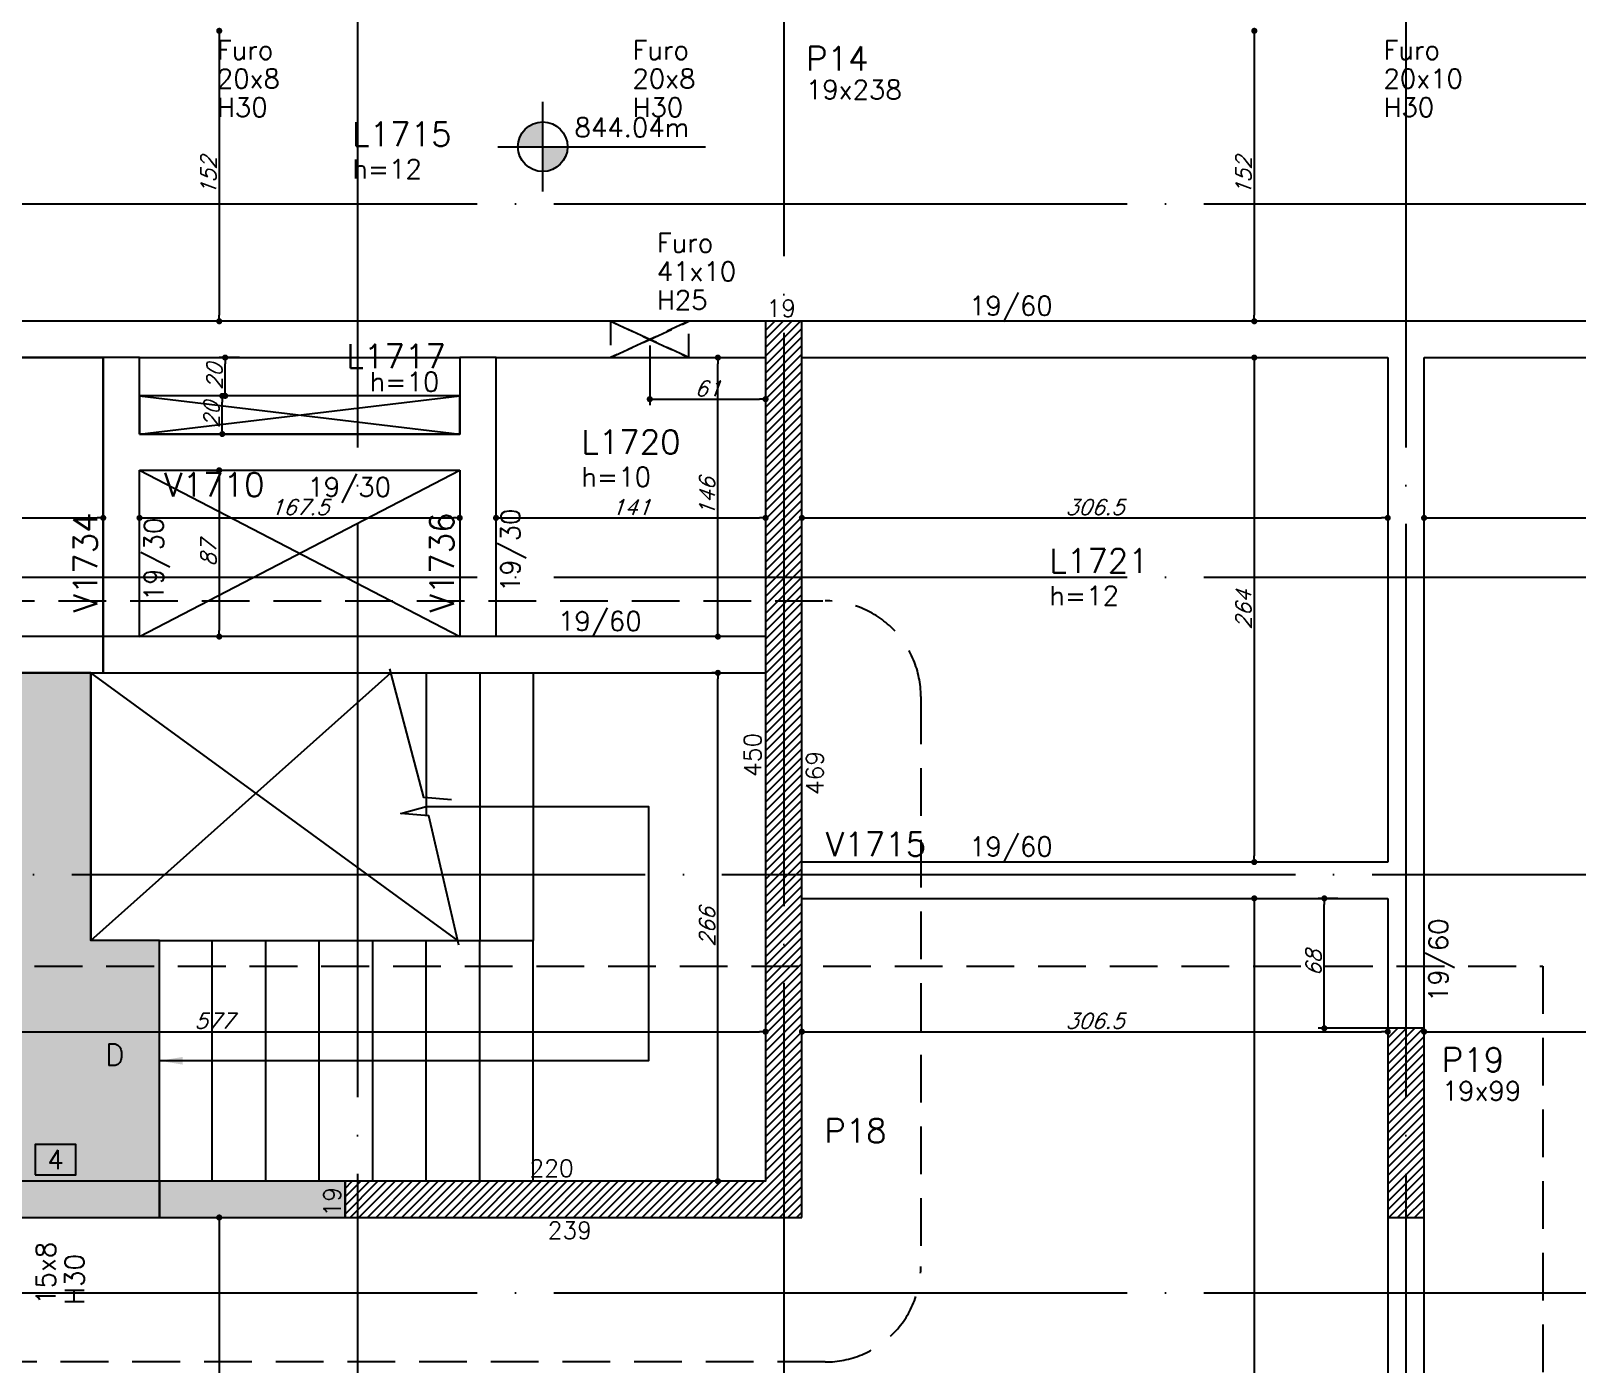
# Model space of a CAD drawing. Header units: millimetres. Extents: x -2368 to 4502, y -2283 to 2217.
# Drawn here: x 212 to 1021, y -52 to 645 of the extents above; entities that cross this region are included whole.
import ezdxf
from ezdxf.enums import TextEntityAlignment as Align

# ---------------------------------------------------------------- set-up
doc = ezdxf.new("R2010")
doc.units = ezdxf.units.MM
doc.header["$LTSCALE"] = 50
for name, pattern in [('DASHED', [0.75, 0.5, -0.25]), ('EIXO', [6.8, 6, -0.4, 0, -0.4]), ('HIDDEN', [0.375, 0.25, -0.125])]:
    doc.linetypes.add(name, pattern=pattern)
for name, color, linetype in [('F-AUX', 2, 'Continuous'), ('F-AUX-RED', 1, 'Continuous'), ('F-COTAS', 106, 'Continuous'), ('F-COTAS-FUROS', 50, 'Continuous'), ('F-COTAS-FUROS VIGA', 50, 'Continuous'), ('F-EIXO', 12, 'EIXO'), ('F-ESCADAS', 2, 'Continuous'), ('F-FURO-PAREDE', 2, 'HIDDEN'), ('F-FURO-PAREDE-TEXTOS', 2, 'Continuous'), ('F-LAJES', 3, 'Continuous'), ('F-LAJES-DIM', 2, 'Continuous'), ('F-LAJES-NOME', 4, 'Continuous'), ('F-NÍVEL-PLANTA', 2, 'Continuous'), ('F-PILARES-DIM', 172, 'Continuous'), ('F-PILARES-HACH', 174, 'Continuous'), ('F-PILARES-NOME', 170, 'Continuous'), ('F-PILARES-S', 170, 'Continuous'), ('F-TEXTO', 6, 'Continuous'), ('F-VIGAS', 3, 'Continuous'), ('F-VIGAS-DIM', 2, 'Continuous'), ('F-VIGAS-NOME', 4, 'Continuous'), ('F-VÃO', 1, 'Continuous')]:
    doc.layers.add(name, color=color, linetype=linetype)
doc.layers.add('F-DESNIVEL-2', color=254, linetype='Continuous', true_color=0xffd1e8)
doc.styles.add('5385-ARQ-PB-BAS-PLA-TER-TORRE-A-106-TXT$0$R60-75', font='romans.shx', dxfattribs={"height": 0.1125})
doc.styles.add('CP-TEXT-INCL', font='romans.shx', dxfattribs={"oblique": 20})
doc.styles.add('MCP', font='romans.shx')
doc.styles.add('ROMANS', font='romans.shx')
doc.dimstyles.new('CP-COTAS-50', dxfattribs={"dimscale": 0.64, "dimtxt": 12.5, "dimasz": 5, "dimexe": 5, "dimexo": 5, "dimgap": 2.5, "dimtad": 1, "dimdec": 1, "dimdsep": 46, "dimtxsty": 'CP-TEXT-INCL', "dimblk1": 'DOT', "dimblk2": 'DOT', "dimsah": 1, "dimcen": 9, "dimclrd": 256, "dimclre": 256, "dimclrt": 256, "dimadec": 0, "dimazin": 0, "dimtfac": 1, "dimtdec": 1, "dimtmove": 2, "dimatfit": 3, "dimldrblk": 'DOT', "dimfxl": 5, "dimtolj": 1, "dimarcsym": 0})
pattern_1 = [(45, (0, 10000), (-2.245064, 2.245064), [])]

# ---------------------------------------------------------------- blocks, each defined once
blk = doc.blocks.new('Nível - Planta')
at = {"layer": 'F-NÍVEL-PLANTA'}
h = blk.add_hatch(color=71, dxfattribs=at)
h.paths.add_polyline_path([(0, 0), (0, 0.26, 0.414214), (-0.26, 0)])
h.paths.add_polyline_path([(0.26, 0), (0, 0), (0, -0.26, 0.414214)])
for p, q in [((0, -0.469), (0, 0.469)), ((-0.469, 0), (1.704, 0))]:
    blk.add_line(p, q, dxfattribs=at)
blk.add_circle((0, 0), 0.26, dxfattribs=at)
at = {"layer": 'F-TEXTO', "color": 3, "style": 'MCP'}
blk.add_attdef('NÍVEL', (0.333, 0.102), '', height=0.2, dxfattribs=at)
blk = doc.blocks.new('*U14')
at = {"layer": 'F-EIXO'}
blk.add_line((0, 0), (4945.5, 0), dxfattribs=at)
at = {"layer": 'F-TEXTO', "style": 'ROMANS'}
blk.add_attdef('EIXO', text='', height=17.5, dxfattribs=at).set_placement((-28.21, 0), align=Align.MIDDLE_CENTER)
blk = doc.blocks.new('*U22')
at = {"layer": 'F-EIXO'}
blk.add_line((0, 0), (0, -2828.58), dxfattribs=at)
at = {"layer": 'F-TEXTO', "style": 'ROMANS'}
blk.add_attdef('EIXO', text='', height=17.5, rotation=360, dxfattribs=at).set_placement((0, 28.21), align=Align.MIDDLE_CENTER)
blk = doc.blocks.new('*U21')
at = {"layer": 'F-EIXO'}
blk.add_line((0, 0), (0, -2728.58), dxfattribs=at)
at = {"layer": 'F-TEXTO', "style": 'ROMANS'}
blk.add_attdef('EIXO', text='', height=17.5, rotation=360, dxfattribs=at).set_placement((0, 28.21), align=Align.MIDDLE_CENTER)
blk = doc.blocks.new('*U13')
at = {"layer": 'F-EIXO'}
blk.add_line((0, 0), (4857.5, 0), dxfattribs=at)
at = {"layer": 'F-TEXTO', "style": 'ROMANS'}
blk.add_attdef('EIXO', text='', height=17.5, dxfattribs=at).set_placement((-28.21, 0), align=Align.MIDDLE_CENTER)
blk = doc.blocks.new('_DOT')
at = {"color": 0, "linetype": 'ByBlock'}
blk.add_line((-0.5, 0), (-1, 0), dxfattribs=at)
at = {"color": 0, "linetype": 'ByBlock', "const_width": 0.5}
blk.add_lwpolyline([(-0.25, 0, 1), (0.25, 0, 1)], format="xyb", close=True, dxfattribs=at)
blk = doc.blocks.new('*D38')
at = {"layer": 'DEFPOINTS', "color": 0, "transparency": 16777216}
for p in [(19, 121.73), (596, 121.73), (596, 121.73)]:
    blk.add_point(p, dxfattribs=at)
at = {"layer": 'F-COTAS', "lineweight": -2, "transparency": 16777216}
blk.add_line((22.2, 121.73), (592.8, 121.73), dxfattribs=at)
at = {"layer": 'F-COTAS', "lineweight": -2, "transparency": 16777216, "xscale": 3.2, "yscale": 3.2, "zscale": 3.2, "rotation": 180}
blk.add_blockref('_DOT', (19, 121.73), dxfattribs=at)
at = {"layer": 'F-COTAS', "lineweight": -2, "transparency": 16777216, "xscale": 3.2, "yscale": 3.2, "zscale": 3.2}
blk.add_blockref('_DOT', (596, 121.73), dxfattribs=at)
at = {"layer": 'F-COTAS', "transparency": 16777216, "insert": (307.5, 127.33), "char_height": 8, "attachment_point": 5, "style": 'CP-TEXT-INCL'}
blk.add_mtext('\\A1;577', dxfattribs=at)
blk = doc.blocks.new('*D39')
at = {"layer": 'DEFPOINTS', "color": 0, "transparency": 16777216}
for p in [(615, 121.73), (921.5, 121.73), (921.5, 121.73)]:
    blk.add_point(p, dxfattribs=at)
at = {"layer": 'F-COTAS', "lineweight": -2, "transparency": 16777216}
blk.add_line((618.2, 121.73), (918.3, 121.73), dxfattribs=at)
at = {"layer": 'F-COTAS', "lineweight": -2, "transparency": 16777216, "xscale": 3.2, "yscale": 3.2, "zscale": 3.2, "rotation": 180}
blk.add_blockref('_DOT', (615, 121.73), dxfattribs=at)
at = {"layer": 'F-COTAS', "lineweight": -2, "transparency": 16777216, "xscale": 3.2, "yscale": 3.2, "zscale": 3.2}
blk.add_blockref('_DOT', (921.5, 121.73), dxfattribs=at)
at = {"layer": 'F-COTAS', "transparency": 16777216, "insert": (768.25, 127.33), "char_height": 8, "attachment_point": 5, "style": 'CP-TEXT-INCL'}
blk.add_mtext('\\A1;306.5', dxfattribs=at)
blk = doc.blocks.new('*D40')
at = {"layer": 'DEFPOINTS', "color": 0, "transparency": 16777216}
for p in [(940.5, 121.73), (1276, 121.73), (1276, 121.73)]:
    blk.add_point(p, dxfattribs=at)
at = {"layer": 'F-COTAS', "lineweight": -2, "transparency": 16777216}
blk.add_line((943.7, 121.73), (1272.8, 121.73), dxfattribs=at)
at = {"layer": 'F-COTAS', "lineweight": -2, "transparency": 16777216, "xscale": 3.2, "yscale": 3.2, "zscale": 3.2, "rotation": 180}
blk.add_blockref('_DOT', (940.5, 121.73), dxfattribs=at)
at = {"layer": 'F-COTAS', "lineweight": -2, "transparency": 16777216, "xscale": 3.2, "yscale": 3.2, "zscale": 3.2}
blk.add_blockref('_DOT', (1276, 121.73), dxfattribs=at)
at = {"layer": 'F-COTAS', "transparency": 16777216, "insert": (1108.25, 127.33), "char_height": 8, "attachment_point": 5, "style": 'CP-TEXT-INCL'}
blk.add_mtext('\\A1;335.5', dxfattribs=at)
blk = doc.blocks.new('*D48')
at = {"layer": 'DEFPOINTS', "color": 0, "transparency": 16777216}
for p in [(19, 390.6), (249.5, 390.6), (249.5, 390.6)]:
    blk.add_point(p, dxfattribs=at)
at = {"layer": 'F-COTAS', "lineweight": -2, "transparency": 16777216}
blk.add_line((22.2, 390.6), (246.3, 390.6), dxfattribs=at)
at = {"layer": 'F-COTAS', "lineweight": -2, "transparency": 16777216, "xscale": 3.2, "yscale": 3.2, "zscale": 3.2, "rotation": 180}
blk.add_blockref('_DOT', (19, 390.6), dxfattribs=at)
at = {"layer": 'F-COTAS', "lineweight": -2, "transparency": 16777216, "xscale": 3.2, "yscale": 3.2, "zscale": 3.2}
blk.add_blockref('_DOT', (249.5, 390.6), dxfattribs=at)
at = {"layer": 'F-COTAS', "transparency": 16777216, "insert": (134.25, 396.2), "char_height": 8, "attachment_point": 5, "style": 'CP-TEXT-INCL'}
blk.add_mtext('\\A1;230.5', dxfattribs=at)
blk = doc.blocks.new('*D49')
at = {"layer": 'DEFPOINTS', "color": 0, "transparency": 16777216}
for p in [(268.5, 390.6), (436, 390.6), (436, 390.6)]:
    blk.add_point(p, dxfattribs=at)
at = {"layer": 'F-COTAS', "lineweight": -2, "transparency": 16777216}
blk.add_line((271.7, 390.6), (432.8, 390.6), dxfattribs=at)
at = {"layer": 'F-COTAS', "lineweight": -2, "transparency": 16777216, "xscale": 3.2, "yscale": 3.2, "zscale": 3.2, "rotation": 180}
blk.add_blockref('_DOT', (268.5, 390.6), dxfattribs=at)
at = {"layer": 'F-COTAS', "lineweight": -2, "transparency": 16777216, "xscale": 3.2, "yscale": 3.2, "zscale": 3.2}
blk.add_blockref('_DOT', (436, 390.6), dxfattribs=at)
at = {"layer": 'F-COTAS', "transparency": 16777216, "insert": (352.25, 396.2), "char_height": 8, "attachment_point": 5, "style": 'CP-TEXT-INCL'}
blk.add_mtext('\\A1;167.5', dxfattribs=at)
blk = doc.blocks.new('*D50')
at = {"layer": 'DEFPOINTS', "color": 0, "transparency": 16777216}
for p in [(455, 390.6), (596, 390.6), (596, 390.6)]:
    blk.add_point(p, dxfattribs=at)
at = {"layer": 'F-COTAS', "lineweight": -2, "transparency": 16777216}
blk.add_line((458.2, 390.6), (592.8, 390.6), dxfattribs=at)
at = {"layer": 'F-COTAS', "lineweight": -2, "transparency": 16777216, "xscale": 3.2, "yscale": 3.2, "zscale": 3.2, "rotation": 180}
blk.add_blockref('_DOT', (455, 390.6), dxfattribs=at)
at = {"layer": 'F-COTAS', "lineweight": -2, "transparency": 16777216, "xscale": 3.2, "yscale": 3.2, "zscale": 3.2}
blk.add_blockref('_DOT', (596, 390.6), dxfattribs=at)
at = {"layer": 'F-COTAS', "transparency": 16777216, "insert": (525.5, 396.2), "char_height": 8, "attachment_point": 5, "style": 'CP-TEXT-INCL'}
blk.add_mtext('\\A1;141', dxfattribs=at)
blk = doc.blocks.new('*D51')
at = {"layer": 'DEFPOINTS', "color": 0, "transparency": 16777216}
for p in [(615, 390.6), (921.5, 390.6), (921.5, 390.6)]:
    blk.add_point(p, dxfattribs=at)
at = {"layer": 'F-COTAS', "lineweight": -2, "transparency": 16777216}
blk.add_line((618.2, 390.6), (918.3, 390.6), dxfattribs=at)
at = {"layer": 'F-COTAS', "lineweight": -2, "transparency": 16777216, "xscale": 3.2, "yscale": 3.2, "zscale": 3.2, "rotation": 180}
blk.add_blockref('_DOT', (615, 390.6), dxfattribs=at)
at = {"layer": 'F-COTAS', "lineweight": -2, "transparency": 16777216, "xscale": 3.2, "yscale": 3.2, "zscale": 3.2}
blk.add_blockref('_DOT', (921.5, 390.6), dxfattribs=at)
at = {"layer": 'F-COTAS', "transparency": 16777216, "insert": (768.25, 396.2), "char_height": 8, "attachment_point": 5, "style": 'CP-TEXT-INCL'}
blk.add_mtext('\\A1;306.5', dxfattribs=at)
blk = doc.blocks.new('*D52')
at = {"layer": 'DEFPOINTS', "color": 0, "transparency": 16777216}
for p in [(940.5, 390.6), (1276, 390.6), (1276, 390.6)]:
    blk.add_point(p, dxfattribs=at)
at = {"layer": 'F-COTAS', "lineweight": -2, "transparency": 16777216}
blk.add_line((943.7, 390.6), (1272.8, 390.6), dxfattribs=at)
at = {"layer": 'F-COTAS', "lineweight": -2, "transparency": 16777216, "xscale": 3.2, "yscale": 3.2, "zscale": 3.2, "rotation": 180}
blk.add_blockref('_DOT', (940.5, 390.6), dxfattribs=at)
at = {"layer": 'F-COTAS', "lineweight": -2, "transparency": 16777216, "xscale": 3.2, "yscale": 3.2, "zscale": 3.2}
blk.add_blockref('_DOT', (1276, 390.6), dxfattribs=at)
at = {"layer": 'F-COTAS', "transparency": 16777216, "insert": (1108.25, 396.2), "char_height": 8, "attachment_point": 5, "style": 'CP-TEXT-INCL'}
blk.add_mtext('\\A1;335.5', dxfattribs=at)
blk = doc.blocks.new('*D95')
at = {"layer": 'DEFPOINTS', "color": 0, "transparency": 16777216}
for p in [(310.19, 645.5), (310.19, 493.5), (310.19, 493.5)]:
    blk.add_point(p, dxfattribs=at)
at = {"layer": 'F-COTAS', "lineweight": -2, "transparency": 16777216}
blk.add_line((310.19, 642.3), (310.19, 496.7), dxfattribs=at)
at = {"layer": 'F-COTAS', "lineweight": -2, "transparency": 16777216, "xscale": 3.2, "yscale": 3.2, "zscale": 3.2}
for p, rotation in [((310.19, 645.5), 90), ((310.19, 493.5), 270)]:
    blk.add_blockref('_DOT', p, dxfattribs=dict(at, rotation=rotation))
at = {"layer": 'F-COTAS', "transparency": 16777216, "insert": (304.59, 569.5), "char_height": 8, "attachment_point": 5, "rotation": 90, "style": 'CP-TEXT-INCL'}
blk.add_mtext('\\A1;152', dxfattribs=at)
blk = doc.blocks.new('*D96')
at = {"layer": 'DEFPOINTS', "color": 0, "transparency": 16777216}
for p in [(310.19, 415.5), (310.19, 328.5), (310.19, 328.5)]:
    blk.add_point(p, dxfattribs=at)
at = {"layer": 'F-COTAS', "lineweight": -2, "transparency": 16777216}
blk.add_line((310.19, 412.3), (310.19, 331.7), dxfattribs=at)
at = {"layer": 'F-COTAS', "lineweight": -2, "transparency": 16777216, "xscale": 3.2, "yscale": 3.2, "zscale": 3.2}
for p, rotation in [((310.19, 415.5), 90), ((310.19, 328.5), 270)]:
    blk.add_blockref('_DOT', p, dxfattribs=dict(at, rotation=rotation))
at = {"layer": 'F-COTAS', "transparency": 16777216, "insert": (304.59, 372), "char_height": 8, "attachment_point": 5, "rotation": 90, "style": 'CP-TEXT-INCL'}
blk.add_mtext('\\A1;87', dxfattribs=at)
blk = doc.blocks.new('*D97')
at = {"layer": 'DEFPOINTS', "color": 0, "transparency": 16777216}
for p in [(310.19, 24.5), (310.19, -475), (310.19, -475)]:
    blk.add_point(p, dxfattribs=at)
at = {"layer": 'F-COTAS', "lineweight": -2, "transparency": 16777216}
blk.add_line((310.19, 21.3), (310.19, -471.8), dxfattribs=at)
at = {"layer": 'F-COTAS', "lineweight": -2, "transparency": 16777216, "xscale": 3.2, "yscale": 3.2, "zscale": 3.2}
for p, rotation in [((310.19, 24.5), 90), ((310.19, -475), 270)]:
    blk.add_blockref('_DOT', p, dxfattribs=dict(at, rotation=rotation))
at = {"layer": 'F-COTAS', "transparency": 16777216, "insert": (304.59, -225.25), "char_height": 8, "attachment_point": 5, "rotation": 90, "style": 'CP-TEXT-INCL'}
blk.add_mtext('\\A1;499.5', dxfattribs=at)
blk = doc.blocks.new('*D104')
at = {"layer": 'DEFPOINTS', "color": 0, "transparency": 16777216}
for p in [(851.67, 645.5), (851.67, 493.5), (851.67, 493.5)]:
    blk.add_point(p, dxfattribs=at)
at = {"layer": 'F-COTAS', "lineweight": -2, "transparency": 16777216}
blk.add_line((851.67, 642.3), (851.67, 496.7), dxfattribs=at)
at = {"layer": 'F-COTAS', "lineweight": -2, "transparency": 16777216, "xscale": 3.2, "yscale": 3.2, "zscale": 3.2}
for p, rotation in [((851.67, 645.5), 90), ((851.67, 493.5), 270)]:
    blk.add_blockref('_DOT', p, dxfattribs=dict(at, rotation=rotation))
at = {"layer": 'F-COTAS', "transparency": 16777216, "insert": (846.07, 569.5), "char_height": 8, "attachment_point": 5, "rotation": 90, "style": 'CP-TEXT-INCL'}
blk.add_mtext('\\A1;152', dxfattribs=at)
blk = doc.blocks.new('*D105')
at = {"layer": 'DEFPOINTS', "color": 0, "transparency": 16777216}
for p in [(851.67, 474.5), (851.67, 210.5), (851.67, 210.5)]:
    blk.add_point(p, dxfattribs=at)
at = {"layer": 'F-COTAS', "lineweight": -2, "transparency": 16777216}
blk.add_line((851.67, 471.3), (851.67, 213.7), dxfattribs=at)
at = {"layer": 'F-COTAS', "lineweight": -2, "transparency": 16777216, "xscale": 3.2, "yscale": 3.2, "zscale": 3.2}
for p, rotation in [((851.67, 474.5), 90), ((851.67, 210.5), 270)]:
    blk.add_blockref('_DOT', p, dxfattribs=dict(at, rotation=rotation))
at = {"layer": 'F-COTAS', "transparency": 16777216, "insert": (846.07, 342.5), "char_height": 8, "attachment_point": 5, "rotation": 90, "style": 'CP-TEXT-INCL'}
blk.add_mtext('\\A1;264', dxfattribs=at)
blk = doc.blocks.new('*D106')
at = {"layer": 'DEFPOINTS', "color": 0, "transparency": 16777216}
for p in [(851.67, 191.5), (851.67, -475), (851.67, -475)]:
    blk.add_point(p, dxfattribs=at)
at = {"layer": 'F-COTAS', "lineweight": -2, "transparency": 16777216}
blk.add_line((851.67, 188.3), (851.67, -471.8), dxfattribs=at)
at = {"layer": 'F-COTAS', "lineweight": -2, "transparency": 16777216, "xscale": 3.2, "yscale": 3.2, "zscale": 3.2}
for p, rotation in [((851.67, 191.5), 90), ((851.67, -475), 270)]:
    blk.add_blockref('_DOT', p, dxfattribs=dict(at, rotation=rotation))
at = {"layer": 'F-COTAS', "transparency": 16777216, "insert": (846.07, -141.75), "char_height": 8, "attachment_point": 5, "rotation": 90, "style": 'CP-TEXT-INCL'}
blk.add_mtext('\\A1;666.5', dxfattribs=at)
blk = doc.blocks.new('*U125')
at = {"layer": 'F-LAJES-DIM', "color": 1}
blk.add_lwpolyline([(0, 0), (21.39, 0), (21.39, 16), (0, 16)], close=True, dxfattribs=at)
at = {"layer": 'F-LAJES-DIM', "style": 'MCP'}
blk.add_attdef('DIM', text='', height=10, dxfattribs=at).set_placement((10.7, 8), align=Align.MIDDLE_CENTER)
blk = doc.blocks.new('*D164')
at = {"layer": 'DEFPOINTS', "color": 0, "transparency": 16777216}
for p in [(888.31, 191.5), (898.55, 191.5), (925.33, 123.5)]:
    blk.add_point(p, dxfattribs=at)
at = {"layer": 'F-COTAS', "lineweight": -2, "transparency": 16777216}
for p, q in [((895.35, 191.5), (885.11, 191.5)), ((888.31, 126.7), (888.31, 188.3)), ((922.13, 123.5), (885.11, 123.5))]:
    blk.add_line(p, q, dxfattribs=at)
at = {"layer": 'F-COTAS', "lineweight": -2, "transparency": 16777216, "xscale": 3.2, "yscale": 3.2, "zscale": 3.2}
for p, rotation in [((888.31, 191.5), 90), ((888.31, 123.5), 270)]:
    blk.add_blockref('_DOT', p, dxfattribs=dict(at, rotation=rotation))
at = {"layer": 'F-COTAS', "transparency": 16777216, "insert": (882.71, 157.5), "char_height": 8, "attachment_point": 5, "rotation": 90, "style": 'CP-TEXT-INCL'}
blk.add_mtext('\\A1;68', dxfattribs=at)
blk = doc.blocks.new('*U254')
at = {"layer": 'F-EIXO'}
blk.add_line((0, 0), (0, -2479.78), dxfattribs=at)
at = {"layer": 'F-TEXTO', "style": 'ROMANS'}
blk.add_attdef('EIXO', text='', height=17.5, rotation=360, dxfattribs=at).set_placement((0, 28.21), align=Align.MIDDLE_CENTER)
blk = doc.blocks.new('*U383')
at = {"layer": 'F-VÃO'}
for p, q in [((0, 0), (167.5, 19.95)), ((0, 19.95), (167.5, 0))]:
    blk.add_line(p, q, dxfattribs=at)
at = {"layer": 'F-VÃO', "color": 3}
blk.add_lwpolyline([(0, 0), (167.5, 0), (167.5, 19.95), (0, 19.95)], close=True, dxfattribs=at)
blk = doc.blocks.new('*D386')
at = {"layer": 'DEFPOINTS', "color": 0, "transparency": 16777216}
for p in [(311.8, 454.45), (320.3, 454.45), (320.3, 434.5)]:
    blk.add_point(p, dxfattribs=at)
at = {"layer": 'F-COTAS-FUROS', "lineweight": -2, "transparency": 16777216}
for p, q in [((317.1, 454.45), (308.6, 454.45)), ((311.8, 437.7), (311.8, 451.25)), ((317.1, 434.5), (308.6, 434.5))]:
    blk.add_line(p, q, dxfattribs=at)
at = {"layer": 'F-COTAS-FUROS', "lineweight": -2, "transparency": 16777216, "xscale": 3.2, "yscale": 3.2, "zscale": 3.2}
for p, rotation in [((311.8, 454.45), 90), ((311.8, 434.5), 270)]:
    blk.add_blockref('_DOT', p, dxfattribs=dict(at, rotation=rotation))
at = {"layer": 'F-COTAS-FUROS', "transparency": 16777216, "insert": (306.2, 444.48), "char_height": 8, "attachment_point": 5, "rotation": 90, "style": 'CP-TEXT-INCL'}
blk.add_mtext('\\A1;20', dxfattribs=at)
blk = doc.blocks.new('*D387')
at = {"layer": 'DEFPOINTS', "color": 0, "transparency": 16777216}
for p in [(313.29, 474.5), (324.03, 474.5), (324.03, 454.45)]:
    blk.add_point(p, dxfattribs=at)
at = {"layer": 'F-COTAS-FUROS', "lineweight": -2, "transparency": 16777216}
for p, q in [((320.83, 474.5), (310.09, 474.5)), ((313.29, 457.65), (313.29, 471.3)), ((320.83, 454.45), (310.09, 454.45))]:
    blk.add_line(p, q, dxfattribs=at)
at = {"layer": 'F-COTAS-FUROS', "lineweight": -2, "transparency": 16777216, "xscale": 3.2, "yscale": 3.2, "zscale": 3.2}
for p, rotation in [((313.29, 474.5), 90), ((313.29, 454.45), 270)]:
    blk.add_blockref('_DOT', p, dxfattribs=dict(at, rotation=rotation))
at = {"layer": 'F-COTAS-FUROS', "transparency": 16777216, "insert": (307.69, 464.48), "char_height": 8, "attachment_point": 5, "rotation": 90, "style": 'CP-TEXT-INCL'}
blk.add_mtext('\\A1;20', dxfattribs=at)
blk = doc.blocks.new('*D395')
at = {"layer": 'DEFPOINTS', "color": 0, "transparency": 16777216}
for p in [(571.07, 309.5), (573.33, 309.5), (573.33, 43.5)]:
    blk.add_point(p, dxfattribs=at)
at = {"layer": 'F-COTAS', "lineweight": -2, "transparency": 16777216}
for p, q in [((570.13, 309.5), (567.87, 309.5)), ((571.07, 46.7), (571.07, 306.3)), ((570.13, 43.5), (567.87, 43.5))]:
    blk.add_line(p, q, dxfattribs=at)
at = {"layer": 'F-COTAS', "lineweight": -2, "transparency": 16777216, "xscale": 3.2, "yscale": 3.2, "zscale": 3.2}
for p, rotation in [((571.07, 309.5), 90), ((571.07, 43.5), 270)]:
    blk.add_blockref('_DOT', p, dxfattribs=dict(at, rotation=rotation))
at = {"layer": 'F-COTAS', "transparency": 16777216, "insert": (565.47, 176.5), "char_height": 8, "attachment_point": 5, "rotation": 90, "style": 'CP-TEXT-INCL'}
blk.add_mtext('\\A1;266', dxfattribs=at)
blk = doc.blocks.new('*D396')
at = {"layer": 'DEFPOINTS', "color": 0, "transparency": 16777216}
for p in [(571.07, 474.5), (571.07, 474.5), (571.07, 328.5)]:
    blk.add_point(p, dxfattribs=at)
at = {"layer": 'F-COTAS', "lineweight": -2, "transparency": 16777216}
blk.add_line((571.07, 331.7), (571.07, 471.3), dxfattribs=at)
at = {"layer": 'F-COTAS', "lineweight": -2, "transparency": 16777216, "xscale": 3.2, "yscale": 3.2, "zscale": 3.2}
for p, rotation in [((571.07, 474.5), 90), ((571.07, 328.5), 270)]:
    blk.add_blockref('_DOT', p, dxfattribs=dict(at, rotation=rotation))
at = {"layer": 'F-COTAS', "transparency": 16777216, "insert": (565.47, 401.5), "char_height": 8, "attachment_point": 5, "rotation": 90, "style": 'CP-TEXT-INCL'}
blk.add_mtext('\\A1;146', dxfattribs=at)
blk = doc.blocks.new('*D424')
at = {"layer": 'DEFPOINTS', "color": 0, "linetype": 'Continuous', "transparency": 16777216}
for p in [(535.42, 484), (596, 466.06), (596, 452.73)]:
    blk.add_point(p, dxfattribs=at)
at = {"layer": 'F-COTAS-FUROS VIGA', "linetype": 'Continuous', "lineweight": -2, "transparency": 16777216}
for p, q in [((535.42, 480.8), (535.42, 449.53)), ((596, 462.86), (596, 449.53)), ((538.62, 452.73), (592.8, 452.73))]:
    blk.add_line(p, q, dxfattribs=at)
at = {"layer": 'F-COTAS-FUROS VIGA', "linetype": 'Continuous', "lineweight": -2, "transparency": 16777216, "xscale": 3.2, "yscale": 3.2, "zscale": 3.2, "rotation": 180}
blk.add_blockref('_DOT', (535.42, 452.73), dxfattribs=at)
at = {"layer": 'F-COTAS-FUROS VIGA', "linetype": 'Continuous', "lineweight": -2, "transparency": 16777216, "xscale": 3.2, "yscale": 3.2, "zscale": 3.2}
blk.add_blockref('_DOT', (596, 452.73), dxfattribs=at)
at = {"layer": 'F-COTAS-FUROS VIGA', "linetype": 'Continuous', "transparency": 16777216, "insert": (565.71, 458.33), "char_height": 8, "attachment_point": 5, "style": 'CP-TEXT-INCL'}
blk.add_mtext('\\A1;61', dxfattribs=at)

msp = doc.modelspace()

# ---------------------------------------------------------------- hatches: boundary and pattern name
at = {"layer": 'F-DESNIVEL-2'}
msp.add_hatch(color=256, dxfattribs=at).paths.add_polyline_path([(19, 309.5), (19, 24.5), (279, 24.5), (279, 169.5), (243, 169.5), (243, 309.5)])
h = msp.add_hatch(color=256, dxfattribs=at)
h.dxf.hatch_style = 1
h.paths.add_polyline_path([(279, 24.5), (376, 24.5), (376, 43.5), (279, 43.5)])
at = {"layer": 'F-PILARES-HACH', "linetype": 'Continuous'}
h = msp.add_hatch(dxfattribs=at)
h.set_pattern_fill('ANSI31', color=256, style=0)
h.set_pattern_definition(pattern_1)
h.paths.add_polyline_path([(615, 24.5), (615, 493.5), (596, 493.5), (596, 43.5), (376, 43.5), (376, 24.5)], flags=16)
h = msp.add_hatch(dxfattribs=at)
h.set_pattern_fill('ANSI31', color=256, style=0)
h.set_pattern_definition(pattern_1)
h.paths.add_polyline_path([(921.5, 24.5), (940.5, 24.5), (940.5, 123.5), (921.5, 123.5)], flags=16)

# ---------------------------------------------------------------- linework, layer by layer
at = {"layer": 'F-AUX', "color": 1}
for points in [[(431.782, 243.009), (417.223, 244.334), (399.458, 311.583)], [(418.651, 239.5), (534.725, 239.5), (534.725, 106.5), (279, 106.5)], [(435.558, 166.924), (419.777, 234.666), (405.218, 235.991), (418.5, 239.5)]]:
    msp.add_lwpolyline(points, dxfattribs=at)
at = {"layer": 'F-AUX', "color": 4, "linetype": 'DASHED'}
msp.add_lwpolyline([(1002.616, -597.969), (-573.9, -597.969), (-573.9, 156.051), (1002.616, 156.051)], close=True, dxfattribs=at)
at = {"layer": 'F-AUX', "color": 1}
msp.add_solid([(291, 108.5), (279, 106.5), (291, 104.5)], dxfattribs=at)
at = {"layer": 'F-AUX-RED', "color": 4, "linetype": 'DASHED'}
msp.add_lwpolyline([(1.038, 347.176), (627.224, 347.176, -0.4142136), (677.224, 297.176), (677.224, -1.113, -0.4142136), (627.224, -51.113), (1.038, -51.113, -0.4142136), (-48.962, -1.113), (-48.962, 297.176, -0.4142136)], format="xyb", close=True, dxfattribs=at)
at = {"layer": 'F-DESNIVEL-2'}
for points in [[(279, 24.5), (279, 169.5), (243, 169.5), (243, 309.5), (249.5, 309.5), (249.5, 474.5), (19, 474.5), (19, 24.5), (279, 24.5)], [(243, 309.5), (19, 309.5), (19, 24.5), (279, 24.5), (279, 169.5), (243, 169.5), (243, 309.5)]]:
    msp.add_lwpolyline(points, dxfattribs=at)
msp.add_lwpolyline([(279, 24.5), (376, 24.5), (376, 43.5), (279, 43.5)], close=True, dxfattribs=at)
at = {"layer": 'F-ESCADAS'}
for p, q in [((418.5, 309.5), (418.5, 234.782)), ((446.5, 309.5), (446.5, 169.5)), ((474.5, 309.5), (474.5, 169.5)), ((278.5, 169.5), (474.5, 169.5)), ((279, 43.5), (279, 169.5)), ((306.5, 43.5), (306.5, 169.5)), ((334.5, 43.5), (334.5, 169.5)), ((362.5, 43.5), (362.5, 169.5)), ((390.5, 43.5), (390.5, 169.5)), ((418.5, 43.5), (418.5, 169.5)), ((446.5, 43.5), (446.5, 169.5)), ((474.5, 43.5), (474.5, 169.5))]:
    msp.add_line(p, q, dxfattribs=at)
at = {"layer": 'F-FURO-PAREDE'}
msp.add_lwpolyline([(535.42, 484), (514.92, 474.5), (555.92, 474.5), (535.42, 484), (555.92, 474.5), (555.92, 493.5), (535.42, 484), (555.92, 493.5), (514.92, 493.5), (535.42, 484), (514.92, 493.5), (514.92, 474.5), (535.42, 484)], dxfattribs=at)
at = {"layer": 'F-LAJES'}
for p in [(243, 309.5), (278.5, 169.5)]:
    msp.add_line(p, (243, 169.5), dxfattribs=at)
at = {"layer": 'F-PILARES-S', "linetype": 'Continuous'}
for points in [[(615, 24.5), (615, 493.5), (596, 493.5), (596, 43.5), (376, 43.5), (376, 24.5), (615, 24.5)], [(921.5, 24.5), (940.5, 24.5), (940.5, 123.5), (921.5, 123.5), (921.5, 24.5)]]:
    msp.add_lwpolyline(points, dxfattribs=at)
at = {"layer": 'F-VIGAS'}
for points in [[(259, 493.5), (19, 493.5)], [(445.5, 493.5), (259, 493.5)], [(596, 493.5), (445.5, 493.5)], [(931, 493.5), (615, 493.5)], [(1276, 493.5), (931, 493.5)], [(19, 474.5), (249.5, 474.5)], [(249.5, 474.5), (249.5, 425)], [(268.5, 474.5), (249.5, 474.5)], [(268.5, 474.5), (436, 474.5)], [(268.5, 434.5), (268.5, 474.5)], [(436, 474.5), (436, 434.5)], [(455, 474.5), (436, 474.5)], [(455, 474.5), (596, 474.5)], [(455, 425), (455, 474.5)], [(615, 474.5), (921.5, 474.5)], [(921.5, 474.5), (921.5, 210.5)], [(940.5, 474.5), (1276, 474.5)], [(940.5, 201), (940.5, 474.5)], [(436, 434.5), (268.5, 434.5)], [(249.5, 425), (249.5, 309.5)], [(455, 328.5), (455, 425)], [(268.5, 328.5), (268.5, 415.5)], [(268.5, 415.5), (436, 415.5)], [(436, 415.5), (436, 328.5)], [(249.5, 328.5), (19, 328.5)], [(268.5, 328.5), (249.5, 328.5)], [(436, 328.5), (268.5, 328.5)], [(455, 328.5), (436, 328.5)], [(596, 328.5), (455, 328.5)], [(19, 309.5), (259, 309.5)], [(259, 309.5), (445.5, 309.5)], [(445.5, 309.5), (596, 309.5)], [(921.5, 210.5), (615, 210.5)], [(940.5, 123.5), (940.5, 201)], [(615, 191.5), (921.5, 191.5)], [(921.5, 191.5), (921.5, 123.5)], [(376, 43.5), (187.5, 43.5)], [(194.5, 24.5), (376, 24.5)], [(921.5, 24.5), (921.5, -475)], [(940.5, -475), (940.5, 24.5)]]:
    msp.add_lwpolyline(points, dxfattribs=at)
at = {"layer": 'F-VÃO'}
for p, q in [((268.5, 328.5), (436, 415.5)), ((268.5, 415.5), (436, 328.5))]:
    msp.add_line(p, q, dxfattribs=at)
for points in [[(434.958, 169.5), (243, 309.5)], [(243, 169.5), (400.008, 309.5)]]:
    msp.add_lwpolyline(points, dxfattribs=at)

# ---------------------------------------------------------------- block references
at = {"layer": 'F-EIXO', "linetype": 'Continuous'}
for name, p in [('*U22', (605.5, 1847.82)), ('*U254', (382.5, 1747.82)), ('*U21', (931, 1747.82)), ('*U14', (-1895.471, 555)), ('*U14', (-1895.471, 359.5)), ('*U13', (-1807.517, 204)), ('*U14', (-1895.471, -15))]:
    msp.add_blockref(name, p, dxfattribs=at)
at = {"layer": 'F-LAJES-DIM', "linetype": 'Continuous'}
msp.add_blockref('*U125', (213.854, 46.771), dxfattribs=at).add_auto_attribs({'DIM': '4'})
at = {"layer": 'F-NÍVEL-PLANTA', "linetype": 'Continuous', "xscale": 50, "yscale": 50, "zscale": 50}
msp.add_blockref('Nível - Planta', (479.415, 584.847), dxfattribs=at).add_auto_attribs({'NÍVEL': '844.04m'})
at = {"layer": 'F-VÃO'}
msp.add_blockref('*U383', (268.5, 434.5), dxfattribs=at)

# ---------------------------------------------------------------- texts
at = {"layer": 'F-AUX', "insert": (260.57, 104.041), "char_height": 11.25, "width": 61.37962, "attachment_point": 9, "style": '5385-ARQ-PB-BAS-PLA-TER-TORRE-A-106-TXT$0$R60-75'}
msp.add_mtext('D', dxfattribs=at)
at = {"layer": 'F-FURO-PAREDE-TEXTOS', "linetype": 'Continuous', "style": 'MCP'}
for s, p in [('Furo', (308.942, 630.5)), ('Furo', (526.353, 630.5)), ('Furo', (919.235, 630.5)), ('20x8', (308.942, 615.5)), ('20x8', (526.353, 615.5)), ('20x10', (919.235, 615.5)), ('H30', (308.942, 600.5)), ('H30', (526.353, 600.5)), ('H30', (919.235, 600.5)), ('Furo', (539.084, 529.62)), ('41x10', (539.084, 514.62)), ('H25', (539.084, 499.62))]:
    msp.add_text(s, height=10, dxfattribs=at).set_placement(p)
for s, p in [('15x8', (224.5, -21.211)), ('H30', (239.5, -21.211))]:
    msp.add_text(s, height=10, rotation=90, dxfattribs=at).set_placement(p)
at = {"layer": 'F-LAJES-DIM', "linetype": 'Continuous', "style": 'MCP'}
for s, p in [('h=12', (379.755, 568.222)), ('h=10', (388.888, 456.845)), ('h=10', (499.63, 407.08)), ('h=12', (744.47, 344.915))]:
    msp.add_text(s, height=10, dxfattribs=at).set_placement(p)
at = {"layer": 'F-LAJES-NOME', "linetype": 'Continuous', "style": 'MCP'}
for s, p in [('L1715', (379.755, 585.222)), ('L1717', (376.723, 468.969)), ('L1720', (499.63, 424.08)), ('L1721', (744.47, 361.915))]:
    msp.add_text(s, height=12.5, dxfattribs=at).set_placement(p)
at = {"layer": 'F-PILARES-DIM', "linetype": 'Continuous', "style": 'MCP'}
for s, height, p in [('19x238', 10, (617.136, 609.738)), ('19', 9, (596.5, 495.75)), ('19x99', 10, (949.763, 85.773)), ('220', 9, (472.5, 45.75)), ('239', 9, (482, 13.25))]:
    msp.add_text(s, height=height, dxfattribs=at).set_placement(p)
for s, p in [('450', (593.75, 255)), ('469', (626.25, 245.5)), ('19', (373.75, 25))]:
    msp.add_text(s, height=9, rotation=90, dxfattribs=at).set_placement(p)
at = {"layer": 'F-PILARES-NOME', "linetype": 'Continuous', "style": 'MCP'}
for s, p in [('P14', (617.136, 624.738)), ('P19', (949.763, 100.773)), ('P18', (626.697, 63.671))]:
    msp.add_text(s, height=12.5, dxfattribs=at).set_placement(p)
at = {"layer": 'F-VIGAS-DIM', "linetype": 'Continuous', "style": 'MCP'}
for s, p in [('19/60', (702.5, 496.625)), ('19/30', (356.347, 401.768)), ('19/60', (487.456, 331.625)), ('19/60', (702.5, 213.625))]:
    msp.add_text(s, height=10, dxfattribs=at).set_placement(p)
for s, p in [('19/30', (281, 347)), ('19/30', (467.5, 351.75)), ('19/60', (953, 137.25))]:
    msp.add_text(s, height=10, rotation=90, dxfattribs=at).set_placement(p)
at = {"layer": 'F-VIGAS-NOME', "linetype": 'Continuous', "style": 'MCP'}
for s, p in [('V1710', (281.347, 401.768)), ('V1715', (627.5, 213.625))]:
    msp.add_text(s, height=12.5, dxfattribs=at).set_placement(p)
for s, p in [('V1734', (246.375, 341)), ('V1736', (432.875, 341))]:
    msp.add_text(s, height=12.5, rotation=90, dxfattribs=at).set_placement(p)

# ---------------------------------------------------------------- dimensions: what is measured, and where the dimension line sits
at = {"layer": 'F-COTAS'}
for base, p1, p2, angle, picture, middle in [((310.19, 493.5), (310.19, 645.5), (310.19, 493.5), 90, '*D95', (304.59, 569.5)), ((851.671, 493.5), (851.671, 645.5), (851.671, 493.5), 90, '*D104', (846.071, 569.5)), ((851.671, 210.5), (851.671, 474.5), (851.671, 210.5), 90, '*D105', (846.071, 342.5)), ((310.19, 328.5), (310.19, 415.5), (310.19, 328.5), 90, '*D96', (304.59, 372)), ((249.5, 390.596), (19, 390.596), (249.5, 390.596), 180, '*D48', (134.25, 396.196)), ((436, 390.596), (268.5, 390.596), (436, 390.596), 180, '*D49', (352.25, 396.196)), ((596, 390.596), (455, 390.596), (596, 390.596), 180, '*D50', (525.5, 396.196)), ((921.5, 390.596), (615, 390.596), (921.5, 390.596), 180, '*D51', (768.25, 396.196)), ((1276, 390.596), (940.5, 390.596), (1276, 390.596), 180, '*D52', (1108.25, 396.196)), ((851.671, -475), (851.671, 191.5), (851.671, -475), 90, '*D106', (846.071, -141.75)), ((888.308, 191.5), (925.33, 123.5), (898.548, 191.5), 90, '*D164', (882.708, 157.5)), ((596, 121.73), (19, 121.73), (596, 121.73), 180, '*D38', (307.5, 127.33)), ((921.5, 121.73), (615, 121.73), (921.5, 121.73), 180, '*D39', (768.25, 127.33)), ((1276, 121.73), (940.5, 121.73), (1276, 121.73), 180, '*D40', (1108.25, 127.33)), ((310.19, -475), (310.19, 24.5), (310.19, -475), 90, '*D97', (304.59, -225.25))]:
    dim = msp.add_linear_dim(base=base, p1=p1, p2=p2, angle=angle, dimstyle='CP-COTAS-50', dxfattribs=at)
    dim.commit()
    dim.dimension.update_dxf_attribs({"geometry": picture, "text_midpoint": middle})
for base, p1, p2, picture, middle in [((571.068, 474.5), (571.068, 328.5), (571.068, 474.5), '*D396', (565.468, 401.5)), ((571.068, 309.5), (573.335, 43.5), (573.335, 309.5), '*D395', (565.468, 176.5))]:
    dim = msp.add_linear_dim(base=base, p1=p1, p2=p2, angle=90, dimstyle='CP-COTAS-50', override={"dimfxl": 7.5}, dxfattribs=at)
    dim.commit()
    dim.dimension.update_dxf_attribs({"geometry": picture, "text_midpoint": middle})
at = {"layer": 'F-COTAS-FUROS'}
for base, p1, p2, picture, middle in [((313.285, 474.5), (324.033, 454.454), (324.033, 474.5), '*D387', (307.685, 464.477)), ((311.801, 454.454), (320.296, 434.5), (320.296, 454.454), '*D386', (306.201, 444.477))]:
    dim = msp.add_linear_dim(base=base, p1=p1, p2=p2, angle=90, dimstyle='CP-COTAS-50', override={"dimfxl": 7.5}, dxfattribs=at)
    dim.commit()
    dim.dimension.update_dxf_attribs({"geometry": picture, "text_midpoint": middle})
at = {"layer": 'F-COTAS-FUROS VIGA', "linetype": 'Continuous'}
dim = msp.add_linear_dim(base=(596, 452.731), p1=(535.42, 484), p2=(596, 466.065), dimstyle='CP-COTAS-50', override={"dimdec": 0, "dimfxl": 7.5}, dxfattribs=at)
dim.commit()
dim.dimension.update_dxf_attribs({"geometry": '*D424', "text_midpoint": (565.71, 458.331)})

doc.saveas('drawing.dxf')
